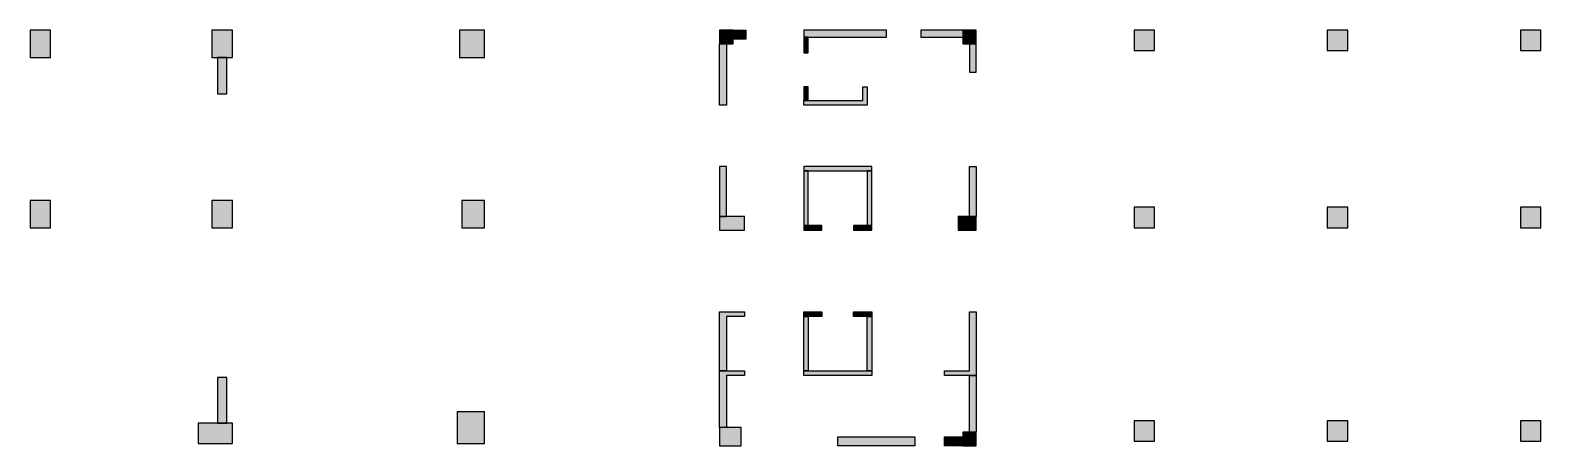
# Model space of a CAD drawing. Header units: millimetres. Extents: x 1827 to 68327, y 13403 to 31703.
import ezdxf

# ---------------------------------------------------------------- set-up
doc = ezdxf.new("R2010")
doc.units = ezdxf.units.MM
doc.header["$LTSCALE"] = 1000
for name, color, linetype in [('S-COLU-HATCH', 30, 'Continuous'), ('S-COLU-LINE1', 6, 'Continuous'), ('S-WALL-LINE1', 12, 'Continuous'), ('XS-D-COREWALL-TYPL$0$S-COLU-HATCH', 30, 'Continuous'), ('XS-D-COREWALL-TYPL$0$S-COLU-LINE1', 6, 'Continuous'), ('XS-D-COREWALL-TYPL$0$S-WALL-LINE1', 12, 'Continuous')]:
    doc.layers.add(name, color=color, linetype=linetype)

msp = doc.modelspace()

# ---------------------------------------------------------------- hatches: boundary and pattern name
at = {"layer": 'S-COLU-HATCH'}
h = msp.add_hatch(color=0, dxfattribs=at)
h.dxf.hatch_style = 1
h.paths.add_polyline_path([(1827, 31703), (1827, 30503), (2727, 30503), (2727, 31703)])
h = msp.add_hatch(color=0, dxfattribs=at)
h.dxf.hatch_style = 1
h.paths.add_polyline_path([(9827, 31703), (9827, 30503), (10727, 30503), (10727, 31703)])
h = msp.add_hatch(color=0, dxfattribs=at)
h.dxf.hatch_style = 1
h.paths.add_polyline_path([(20727, 31703), (20727, 30503), (21827, 30503), (21827, 31703)])
h = msp.add_hatch(color=0, dxfattribs=at)
h.dxf.hatch_style = 1
h.paths.add_polyline_path([(50427, 31703), (50427, 30803), (51327, 30803), (51327, 31703)])
h = msp.add_hatch(color=0, dxfattribs=at)
h.dxf.hatch_style = 1
h.paths.add_polyline_path([(58927, 31703), (58927, 30803), (59827, 30803), (59827, 31703)])
h = msp.add_hatch(color=0, dxfattribs=at)
h.dxf.hatch_style = 1
h.paths.add_polyline_path([(67427, 31703), (67427, 30803), (68327, 30803), (68327, 31703)])
h = msp.add_hatch(color=0, dxfattribs=at)
h.dxf.hatch_style = 1
h.paths.add_polyline_path([(32477, 31103), (32477, 28403), (32177, 28403), (32177, 31103)])
h = msp.add_hatch(color=0, dxfattribs=at)
h.dxf.hatch_style = 1
h.paths.add_polyline_path([(10077, 30503), (10077, 28903), (10477, 28903), (10477, 30503)])
h = msp.add_hatch(color=0, dxfattribs=at)
h.dxf.hatch_style = 1
h.paths.add_polyline_path([(1827, 24203), (1827, 23003), (2727, 23003), (2727, 24203)])
h = msp.add_hatch(color=0, dxfattribs=at)
h.dxf.hatch_style = 1
h.paths.add_polyline_path([(9827, 24203), (9827, 23003), (10727, 23003), (10727, 24203)])
h = msp.add_hatch(color=0, dxfattribs=at)
h.dxf.hatch_style = 1
h.paths.add_polyline_path([(20827, 24203), (20827, 23003), (21827, 23003), (21827, 24203)])
h = msp.add_hatch(color=0, dxfattribs=at)
h.dxf.hatch_style = 1
h.paths.add_polyline_path([(50427, 23903), (50427, 23003), (51327, 23003), (51327, 23903)])
h = msp.add_hatch(color=0, dxfattribs=at)
h.dxf.hatch_style = 1
h.paths.add_polyline_path([(58927, 23903), (58927, 23003), (59827, 23003), (59827, 23903)])
h = msp.add_hatch(color=0, dxfattribs=at)
h.dxf.hatch_style = 1
h.paths.add_polyline_path([(67427, 23903), (67427, 23003), (68327, 23003), (68327, 23903)])
h = msp.add_hatch(color=0, dxfattribs=at)
h.dxf.hatch_style = 1
h.paths.add_polyline_path([(10077, 16403), (10077, 14403), (10477, 14403), (10477, 16403)])
h = msp.add_hatch(color=0, dxfattribs=at)
h.dxf.hatch_style = 1
h.paths.add_polyline_path([(43477, 16503), (43477, 14003), (43177, 14003), (43177, 16503)])
h = msp.add_hatch(color=0, dxfattribs=at)
h.dxf.hatch_style = 1
h.paths.add_polyline_path([(20627, 14903), (20627, 13503), (21827, 13503), (21827, 14903)])
h = msp.add_hatch(color=0, dxfattribs=at)
h.dxf.hatch_style = 1
h.paths.add_polyline_path([(9227, 14403), (9227, 13503), (10727, 13503), (10727, 14403)])
h = msp.add_hatch(color=0, dxfattribs=at)
h.dxf.hatch_style = 1
h.paths.add_polyline_path([(32177, 14203), (32177, 13403), (33127, 13403), (33127, 14203)])
h = msp.add_hatch(color=0, dxfattribs=at)
h.dxf.hatch_style = 1
h.paths.add_polyline_path([(50427, 14503), (50427, 13603), (51327, 13603), (51327, 14503)])
h = msp.add_hatch(color=0, dxfattribs=at)
h.dxf.hatch_style = 1
h.paths.add_polyline_path([(58927, 14503), (58927, 13603), (59827, 13603), (59827, 14503)])
h = msp.add_hatch(color=0, dxfattribs=at)
h.dxf.hatch_style = 1
h.paths.add_polyline_path([(67427, 14503), (67427, 13603), (68327, 13603), (68327, 14503)])
h = msp.add_hatch(color=0, dxfattribs=at)
h.dxf.hatch_style = 1
h.paths.add_polyline_path([(40777, 13803), (40777, 13403), (37377, 13403), (37377, 13803)])
h = msp.add_hatch(color=0, dxfattribs=at)
h.dxf.hatch_style = 1
h.paths.add_polyline_path([(42877, 13803), (42877, 13403), (42077, 13403), (42077, 13803)])
at = {"layer": 'XS-D-COREWALL-TYPL$0$S-COLU-HATCH'}
h = msp.add_hatch(color=0, dxfattribs=at)
h.dxf.hatch_style = 1
h.paths.add_polyline_path([(32177, 31703), (32177, 31103), (32777, 31103), (32777, 31703)])
h = msp.add_hatch(color=0, dxfattribs=at)
h.dxf.hatch_style = 1
h.paths.add_polyline_path([(32777, 31703), (33327, 31703), (33327, 31303), (32777, 31303)])
h = msp.add_hatch(color=0, dxfattribs=at)
h.dxf.hatch_style = 1
h.paths.add_polyline_path([(39527, 31403), (39527, 31703), (35877, 31703), (35877, 31403)])
h = msp.add_hatch(color=0, dxfattribs=at)
h.dxf.hatch_style = 1
h.paths.add_polyline_path([(35877, 31403), (35877, 30703), (36077, 30703), (36077, 31403)])
h = msp.add_hatch(color=0, dxfattribs=at)
h.dxf.hatch_style = 1
h.paths.add_polyline_path([(43477, 29853), (43477, 31703), (41027, 31703), (41027, 31403), (43177, 31403), (43177, 29853)])
h = msp.add_hatch(color=0, dxfattribs=at)
h.dxf.hatch_style = 1
h.paths.add_polyline_path([(42877, 31703), (42877, 31103), (43477, 31103), (43477, 31703)])
h = msp.add_hatch(color=0, dxfattribs=at)
h.dxf.hatch_style = 1
h.paths.add_polyline_path([(35877, 29203), (35877, 28603), (36077, 28603), (36077, 29203)])
h = msp.add_hatch(color=0, dxfattribs=at)
h.dxf.hatch_style = 1
h.paths.add_polyline_path([(38677, 29203), (38677, 28403), (35877, 28403), (35877, 28603), (38477, 28603), (38477, 29203)])
h = msp.add_hatch(color=0, dxfattribs=at)
h.dxf.hatch_style = 1
h.paths.add_polyline_path([(32177, 25703), (32177, 23503), (32477, 23503), (32477, 25703)])
h = msp.add_hatch(color=0, dxfattribs=at)
h.dxf.hatch_style = 1
h.paths.add_polyline_path([(35877, 25703), (35877, 25503), (38877, 25503), (38877, 25703)])
h = msp.add_hatch(color=0, dxfattribs=at)
h.dxf.hatch_style = 1
h.paths.add_polyline_path([(35877, 25503), (35877, 23103), (36077, 23103), (36077, 25503)])
h = msp.add_hatch(color=0, dxfattribs=at)
h.dxf.hatch_style = 1
h.paths.add_polyline_path([(38677, 25503), (38677, 23103), (38877, 23103), (38877, 25503)])
h = msp.add_hatch(color=0, dxfattribs=at)
h.dxf.hatch_style = 1
h.paths.add_polyline_path([(43477, 25703), (43477, 23503), (43177, 23503), (43177, 25703)])
h = msp.add_hatch(color=0, dxfattribs=at)
h.dxf.hatch_style = 1
h.paths.add_polyline_path([(32177, 23503), (32177, 22903), (33277, 22903), (33277, 23503)])
h = msp.add_hatch(color=0, dxfattribs=at)
h.dxf.hatch_style = 1
h.paths.add_polyline_path([(42677, 23503), (42677, 22903), (43477, 22903), (43477, 23503)])
h = msp.add_hatch(color=0, dxfattribs=at)
h.dxf.hatch_style = 1
h.paths.add_polyline_path([(35877, 23103), (35877, 22903), (36677, 22903), (36677, 23103)])
h = msp.add_hatch(color=0, dxfattribs=at)
h.dxf.hatch_style = 1
h.paths.add_polyline_path([(38077, 23103), (38077, 22903), (38877, 22903), (38877, 23103)])
h = msp.add_hatch(color=0, dxfattribs=at)
h.dxf.hatch_style = 1
h.paths.add_polyline_path([(32177, 16703), (32177, 19303), (33277, 19303), (33277, 19103), (32477, 19103), (32477, 16703)])
h = msp.add_hatch(color=0, dxfattribs=at)
h.dxf.hatch_style = 1
h.paths.add_polyline_path([(35877, 19103), (35877, 19303), (36677, 19303), (36677, 19103)])
h = msp.add_hatch(color=0, dxfattribs=at)
h.dxf.hatch_style = 1
h.paths.add_polyline_path([(38077, 19103), (38077, 19303), (38877, 19303), (38877, 19103)])
h = msp.add_hatch(color=0, dxfattribs=at)
h.dxf.hatch_style = 1
h.paths.add_polyline_path([(43477, 19303), (43477, 16503), (42077, 16503), (42077, 16703), (43177, 16703), (43177, 19303)])
h = msp.add_hatch(color=0, dxfattribs=at)
h.dxf.hatch_style = 1
h.paths.add_polyline_path([(35877, 16703), (35877, 19103), (36077, 19103), (36077, 16703)])
h = msp.add_hatch(color=0, dxfattribs=at)
h.dxf.hatch_style = 1
h.paths.add_polyline_path([(38677, 16703), (38677, 19103), (38877, 19103), (38877, 16703)])
h = msp.add_hatch(color=0, dxfattribs=at)
h.dxf.hatch_style = 1
h.paths.add_polyline_path([(32177, 14203), (32177, 16703), (33277, 16703), (33277, 16503), (32477, 16503), (32477, 14203)])
h = msp.add_hatch(color=0, dxfattribs=at)
h.dxf.hatch_style = 1
h.paths.add_polyline_path([(35877, 16503), (35877, 16703), (38877, 16703), (38877, 16503)])
h = msp.add_hatch(color=0, dxfattribs=at)
h.dxf.hatch_style = 1
h.paths.add_polyline_path([(42877, 14003), (42877, 13403), (43477, 13403), (43477, 14003)])

# ---------------------------------------------------------------- linework, layer by layer
at = {"layer": 'S-COLU-LINE1', "linetype": 'ByBlock'}
for points in [[(1827, 31703), (1827, 30503), (2727, 30503), (2727, 31703)], [(9827, 31703), (9827, 30503), (10727, 30503), (10727, 31703)], [(20727, 31703), (20727, 30503), (21827, 30503), (21827, 31703)], [(50427, 31703), (50427, 30803), (51327, 30803), (51327, 31703)], [(58927, 31703), (58927, 30803), (59827, 30803), (59827, 31703)], [(67427, 31703), (67427, 30803), (68327, 30803), (68327, 31703)], [(1827, 24203), (1827, 23003), (2727, 23003), (2727, 24203)], [(9827, 24203), (9827, 23003), (10727, 23003), (10727, 24203)], [(20827, 24203), (20827, 23003), (21827, 23003), (21827, 24203)], [(50427, 23903), (50427, 23003), (51327, 23003), (51327, 23903)], [(58927, 23903), (58927, 23003), (59827, 23003), (59827, 23903)], [(67427, 23903), (67427, 23003), (68327, 23003), (68327, 23903)], [(20627, 14903), (20627, 13503), (21827, 13503), (21827, 14903)], [(9227, 14403), (9227, 13503), (10727, 13503), (10727, 14403)], [(32177, 14203), (32177, 13403), (33127, 13403), (33127, 14203)], [(50427, 14503), (50427, 13603), (51327, 13603), (51327, 14503)], [(58927, 14503), (58927, 13603), (59827, 13603), (59827, 14503)], [(67427, 14503), (67427, 13603), (68327, 13603), (68327, 14503)]]:
    msp.add_lwpolyline(points, close=True, dxfattribs=at)
at = {"layer": 'S-WALL-LINE1', "linetype": 'ByBlock'}
for points in [[(32477, 31103), (32477, 28403), (32177, 28403), (32177, 31103)], [(10077, 30503), (10077, 28903), (10477, 28903), (10477, 30503)], [(10077, 16403), (10077, 14403), (10477, 14403), (10477, 16403)], [(43477, 16503), (43477, 14003), (43177, 14003), (43177, 16503)], [(40777, 13803), (40777, 13403), (37377, 13403), (37377, 13803)], [(42877, 13803), (42877, 13403), (42077, 13403), (42077, 13803)]]:
    msp.add_lwpolyline(points, close=True, dxfattribs=at)
at = {"layer": 'XS-D-COREWALL-TYPL$0$S-COLU-LINE1', "linetype": 'ByBlock'}
for points in [[(32177, 31703), (32177, 31103), (32777, 31103), (32777, 31703)], [(42877, 31703), (42877, 31103), (43477, 31103), (43477, 31703)], [(32177, 23503), (32177, 22903), (33277, 22903), (33277, 23503)], [(42677, 23503), (42677, 22903), (43477, 22903), (43477, 23503)], [(42877, 14003), (42877, 13403), (43477, 13403), (43477, 14003)]]:
    msp.add_lwpolyline(points, close=True, dxfattribs=at)
at = {"layer": 'XS-D-COREWALL-TYPL$0$S-WALL-LINE1', "linetype": 'ByBlock'}
for points in [[(32777, 31703), (33327, 31703), (33327, 31303), (32777, 31303)], [(39527, 31403), (39527, 31703), (35877, 31703), (35877, 31403)], [(35877, 31403), (35877, 30703), (36077, 30703), (36077, 31403)], [(43477, 29853), (43477, 31703), (41027, 31703), (41027, 31403), (43177, 31403), (43177, 29853)], [(35877, 29203), (35877, 28603), (36077, 28603), (36077, 29203)], [(38677, 29203), (38677, 28403), (35877, 28403), (35877, 28603), (38477, 28603), (38477, 29203)], [(32177, 25703), (32177, 23503), (32477, 23503), (32477, 25703)], [(35877, 25703), (35877, 25503), (38877, 25503), (38877, 25703)], [(35877, 25503), (35877, 23103), (36077, 23103), (36077, 25503)], [(38677, 25503), (38677, 23103), (38877, 23103), (38877, 25503)], [(43477, 25703), (43477, 23503), (43177, 23503), (43177, 25703)], [(35877, 23103), (35877, 22903), (36677, 22903), (36677, 23103)], [(38077, 23103), (38077, 22903), (38877, 22903), (38877, 23103)], [(32177, 16703), (32177, 19303), (33277, 19303), (33277, 19103), (32477, 19103), (32477, 16703)], [(35877, 19103), (35877, 19303), (36677, 19303), (36677, 19103)], [(38077, 19103), (38077, 19303), (38877, 19303), (38877, 19103)], [(43477, 19303), (43477, 16503), (42077, 16503), (42077, 16703), (43177, 16703), (43177, 19303)], [(35877, 16703), (35877, 19103), (36077, 19103), (36077, 16703)], [(38677, 16703), (38677, 19103), (38877, 19103), (38877, 16703)], [(32177, 14203), (32177, 16703), (33277, 16703), (33277, 16503), (32477, 16503), (32477, 14203)], [(35877, 16503), (35877, 16703), (38877, 16703), (38877, 16503)]]:
    msp.add_lwpolyline(points, close=True, dxfattribs=at)

doc.saveas('drawing.dxf')
